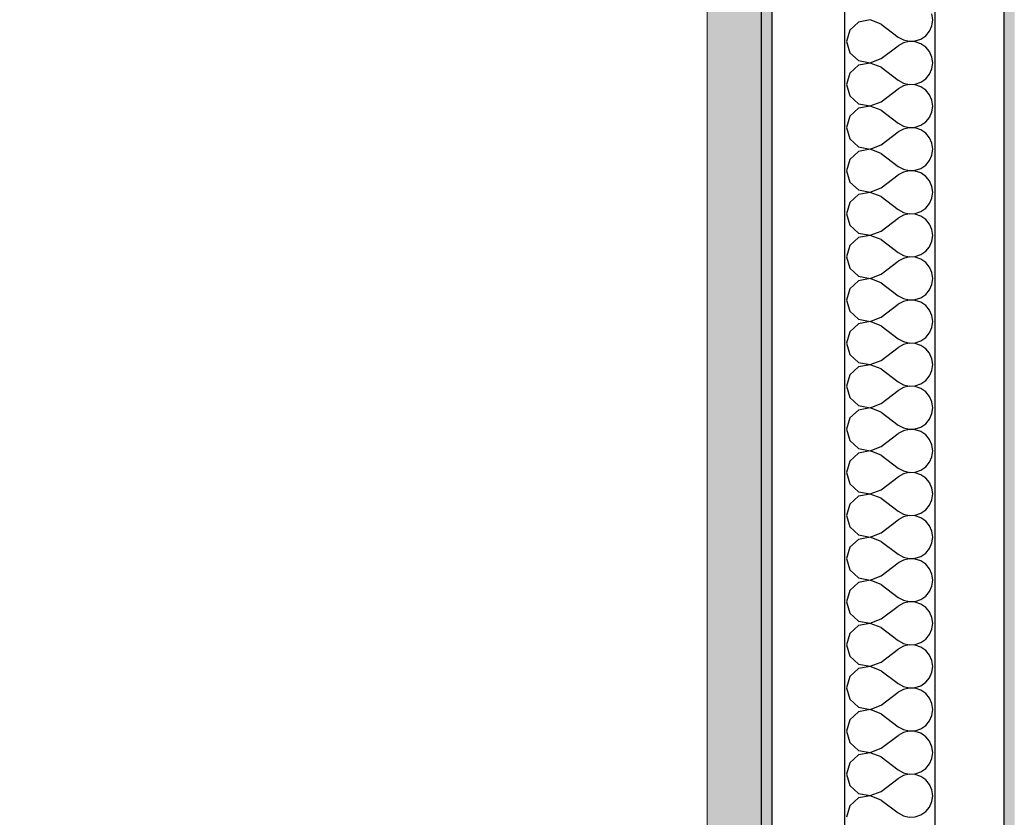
# Model space of a CAD drawing. Header units: millimetres. Extents: x -48147 to 1414029, y -496296 to 18123.
# Drawn here: x 1379327.9 to 1379601, y -475461.7 to -475241.5 of the extents above; entities that cross this region are included whole.
import ezdxf

# ---------------------------------------------------------------- set-up
doc = ezdxf.new("R2010")
doc.units = ezdxf.units.MM
doc.header["$MEASUREMENT"] = 0
doc.linetypes.add('Wipeout_Contour', pattern=[1000, 0, -1000])
doc.layers.add('New_A-25-M_Wall_Int', color=7, linetype='Continuous')
doc.layers.add('New_A-95-D_1_20', color=7, linetype='Continuous')
doc.layers.add('New_A-25-M_Wall_Int_Pen_No__1', color=7, linetype='Continuous', lineweight=13)
doc.layers.add('New_A-95-D_1_20_Pen_No__1', color=7, linetype='Continuous', lineweight=13)
doc.layers.add('New_A-25-M_Wall_Int_Pen_No__107', color=7, linetype='Continuous', lineweight=15, true_color=0xa6a6a6)
doc.styles.add('GENERATED_STYLE_1', font='')
doc.styles.get('GENERATED_STYLE_1').set_extended_font_data('Arial')
doc.dimstyles.new('GENERATED_STYLE__4', dxfattribs={"dimtxt": 125, "dimasz": 47.5, "dimexe": 0.18, "dimexo": 50, "dimgap": 0.09, "dimtad": 1, "dimdec": 0, "dimzin": 0, "dimdsep": 46, "dimtxsty": 'GENERATED_STYLE_1', "dimblk": 'ARROWHEAD_2', "dimblk1": 'ARROWHEAD_2', "dimblk2": 'ARROWHEAD_2', "dimcen": 0.09, "dimclrd": 7, "dimclre": 7, "dimclrt": 7, "dimadec": 0, "dimazin": 0, "dimtfac": 1, "dimtdec": 4, "dimtmove": 0, "dimatfit": 3, "dimfxl": 1, "dimtolj": 1, "dimtzin": 0, "dimarcsym": 0})

# ---------------------------------------------------------------- blocks, each defined once
blk = doc.blocks.new('*X200', base_point=(1372879, -490836.73))
at = {"layer": 'New_A-25-M_Wall_Int_Pen_No__107', "linetype": 'Continuous'}
for p, q in [((1379579.87, -475241.49), (1379579.64, -475239.87)), ((1379559.35, -475242.12), (1379556.95, -475244.32)), ((1379562.55, -475241.52), (1379559.35, -475242.12)), ((1379565.58, -475242.68), (1379562.55, -475241.52)), ((1379565.58, -475242.68), (1379570.35, -475246.26)), ((1379578.98, -475244.62), (1379579.64, -475243.12)), ((1379579.64, -475243.12), (1379579.87, -475241.49)), ((1379556.95, -475244.32), (1379556.06, -475247.45)), ((1379577.93, -475245.89), (1379578.98, -475244.62)), ((1379556.06, -475247.45), (1379556.95, -475250.58)), ((1379570.35, -475246.26), (1379571.78, -475247.05)), ((1379571.78, -475247.84), (1379570.35, -475248.64)), ((1379571.78, -475247.05), (1379573.38, -475247.42)), ((1379573.38, -475247.47), (1379571.78, -475247.84)), ((1379573.38, -475247.42), (1379575.02, -475247.34)), ((1379575.02, -475247.55), (1379573.38, -475247.47)), ((1379575.02, -475247.34), (1379576.58, -475246.82)), ((1379576.58, -475248.08), (1379575.02, -475247.55)), ((1379576.58, -475246.82), (1379577.93, -475245.89)), ((1379577.93, -475249.01), (1379576.58, -475248.08)), ((1379556.95, -475250.58), (1379559.35, -475252.77)), ((1379565.58, -475252.21), (1379570.35, -475248.64)), ((1379578.98, -475250.27), (1379577.93, -475249.01)), ((1379579.64, -475251.77), (1379578.98, -475250.27)), ((1379559.35, -475254.03), (1379556.95, -475256.22)), ((1379559.35, -475252.77), (1379562.55, -475253.38)), ((1379562.55, -475253.42), (1379559.35, -475254.03)), ((1379562.55, -475253.38), (1379565.58, -475252.21)), ((1379565.58, -475254.59), (1379562.55, -475253.42)), ((1379579.87, -475253.4), (1379579.64, -475251.77)), ((1379579.64, -475255.03), (1379579.87, -475253.4)), ((1379556.95, -475256.22), (1379556.06, -475259.35)), ((1379565.58, -475254.59), (1379570.35, -475258.16)), ((1379577.93, -475257.79), (1379578.98, -475256.53)), ((1379578.98, -475256.53), (1379579.64, -475255.03)), ((1379556.06, -475259.35), (1379556.95, -475262.48)), ((1379570.35, -475258.16), (1379571.78, -475258.96)), ((1379571.78, -475258.96), (1379573.38, -475259.33)), ((1379573.38, -475259.38), (1379571.78, -475259.75)), ((1379573.38, -475259.33), (1379575.02, -475259.25)), ((1379575.02, -475259.46), (1379573.38, -475259.38)), ((1379575.02, -475259.25), (1379576.58, -475258.72)), ((1379576.58, -475259.98), (1379575.02, -475259.46)), ((1379576.58, -475258.72), (1379577.93, -475257.79)), ((1379565.58, -475264.11), (1379570.35, -475260.54)), ((1379571.78, -475259.75), (1379570.35, -475260.54)), ((1379577.93, -475260.91), (1379576.58, -475259.98)), ((1379578.98, -475262.17), (1379577.93, -475260.91)), ((1379579.64, -475263.68), (1379578.98, -475262.17)), ((1379556.95, -475262.48), (1379559.35, -475264.68)), ((1379559.35, -475264.68), (1379562.55, -475265.28)), ((1379562.55, -475265.28), (1379565.58, -475264.11)), ((1379579.87, -475265.3), (1379579.64, -475263.68)), ((1379559.35, -475265.93), (1379556.95, -475268.13)), ((1379562.55, -475265.33), (1379559.35, -475265.93)), ((1379565.58, -475266.49), (1379562.55, -475265.33)), ((1379565.58, -475266.49), (1379570.35, -475270.07)), ((1379578.98, -475268.43), (1379579.64, -475266.93)), ((1379579.64, -475266.93), (1379579.87, -475265.3)), ((1379556.95, -475268.13), (1379556.06, -475271.26)), ((1379570.35, -475270.07), (1379571.78, -475270.86)), ((1379576.58, -475270.63), (1379577.93, -475269.7)), ((1379577.93, -475269.7), (1379578.98, -475268.43)), ((1379556.06, -475271.26), (1379556.95, -475274.39)), ((1379565.58, -475276.02), (1379570.35, -475272.45)), ((1379571.78, -475271.65), (1379570.35, -475272.45)), ((1379571.78, -475270.86), (1379573.38, -475271.23)), ((1379573.38, -475271.28), (1379571.78, -475271.65)), ((1379573.38, -475271.23), (1379575.02, -475271.15)), ((1379575.02, -475271.36), (1379573.38, -475271.28)), ((1379575.02, -475271.15), (1379576.58, -475270.63)), ((1379576.58, -475271.88), (1379575.02, -475271.36)), ((1379577.93, -475272.81), (1379576.58, -475271.88)), ((1379578.98, -475274.08), (1379577.93, -475272.81)), ((1379556.95, -475274.39), (1379559.35, -475276.58)), ((1379579.64, -475275.58), (1379578.98, -475274.08)), ((1379579.87, -475277.21), (1379579.64, -475275.58)), ((1379559.35, -475277.84), (1379556.95, -475280.03)), ((1379559.35, -475276.58), (1379562.55, -475277.18)), ((1379562.55, -475277.23), (1379559.35, -475277.84)), ((1379562.55, -475277.18), (1379565.58, -475276.02)), ((1379565.58, -475278.4), (1379562.55, -475277.23)), ((1379565.58, -475278.4), (1379570.35, -475281.97)), ((1379579.64, -475278.84), (1379579.87, -475277.21)), ((1379556.95, -475280.03), (1379556.06, -475283.16)), ((1379577.93, -475281.6), (1379578.98, -475280.34)), ((1379578.98, -475280.34), (1379579.64, -475278.84)), ((1379556.06, -475283.16), (1379556.95, -475286.29)), ((1379570.35, -475281.97), (1379571.78, -475282.77)), ((1379571.78, -475283.56), (1379570.35, -475284.35)), ((1379571.78, -475282.77), (1379573.38, -475283.14)), ((1379573.38, -475283.19), (1379571.78, -475283.56)), ((1379573.38, -475283.14), (1379575.02, -475283.06)), ((1379575.02, -475283.26), (1379573.38, -475283.19)), ((1379575.02, -475283.06), (1379576.58, -475282.53)), ((1379576.58, -475283.79), (1379575.02, -475283.26)), ((1379576.58, -475282.53), (1379577.93, -475281.6)), ((1379577.93, -475284.72), (1379576.58, -475283.79)), ((1379556.95, -475286.29), (1379559.35, -475288.48)), ((1379565.58, -475287.92), (1379570.35, -475284.35)), ((1379578.98, -475285.98), (1379577.93, -475284.72)), ((1379579.64, -475287.49), (1379578.98, -475285.98)), ((1379559.35, -475288.48), (1379562.55, -475289.09)), ((1379562.55, -475289.14), (1379559.35, -475289.74)), ((1379562.55, -475289.09), (1379565.58, -475287.92)), ((1379565.58, -475290.3), (1379562.55, -475289.14)), ((1379579.87, -475289.11), (1379579.64, -475287.49)), ((1379579.64, -475290.74), (1379579.87, -475289.11)), ((1379556.95, -475291.94), (1379556.06, -475295.07)), ((1379559.35, -475289.74), (1379556.95, -475291.94)), ((1379565.58, -475290.3), (1379570.35, -475293.88)), ((1379577.93, -475293.51), (1379578.98, -475292.24)), ((1379578.98, -475292.24), (1379579.64, -475290.74)), ((1379570.35, -475293.88), (1379571.78, -475294.67)), ((1379571.78, -475294.67), (1379573.38, -475295.04)), ((1379573.38, -475295.04), (1379575.02, -475294.96)), ((1379575.02, -475294.96), (1379576.58, -475294.44)), ((1379576.58, -475294.44), (1379577.93, -475293.51)), ((1379556.06, -475295.07), (1379556.95, -475298.2)), ((1379565.58, -475299.83), (1379570.35, -475296.26)), ((1379571.78, -475295.46), (1379570.35, -475296.26)), ((1379573.38, -475295.09), (1379571.78, -475295.46)), ((1379575.02, -475295.17), (1379573.38, -475295.09)), ((1379576.58, -475295.69), (1379575.02, -475295.17)), ((1379577.93, -475296.62), (1379576.58, -475295.69)), ((1379578.98, -475297.89), (1379577.93, -475296.62)), ((1379556.95, -475298.2), (1379559.35, -475300.39)), ((1379559.35, -475300.39), (1379562.55, -475300.99)), ((1379562.55, -475300.99), (1379565.58, -475299.83)), ((1379579.64, -475299.39), (1379578.98, -475297.89)), ((1379579.87, -475301.02), (1379579.64, -475299.39)), ((1379559.35, -475301.65), (1379556.95, -475303.84)), ((1379562.55, -475301.04), (1379559.35, -475301.65)), ((1379565.58, -475302.21), (1379562.55, -475301.04)), ((1379565.58, -475302.21), (1379570.35, -475305.78)), ((1379578.98, -475304.15), (1379579.64, -475302.64)), ((1379579.64, -475302.64), (1379579.87, -475301.02)), ((1379556.95, -475303.84), (1379556.06, -475306.97)), ((1379570.35, -475305.78), (1379571.78, -475306.57)), ((1379576.58, -475306.34), (1379577.93, -475305.41)), ((1379577.93, -475305.41), (1379578.98, -475304.15)), ((1379556.06, -475306.97), (1379556.95, -475310.1)), ((1379565.58, -475311.73), (1379570.35, -475308.16)), ((1379571.78, -475307.37), (1379570.35, -475308.16)), ((1379571.78, -475306.57), (1379573.38, -475306.95)), ((1379573.38, -475306.99), (1379571.78, -475307.37)), ((1379573.38, -475306.95), (1379575.02, -475306.87)), ((1379575.02, -475307.07), (1379573.38, -475306.99)), ((1379575.02, -475306.87), (1379576.58, -475306.34)), ((1379576.58, -475307.6), (1379575.02, -475307.07)), ((1379577.93, -475308.53), (1379576.58, -475307.6)), ((1379578.98, -475309.79), (1379577.93, -475308.53)), ((1379556.95, -475310.1), (1379559.35, -475312.29)), ((1379579.64, -475311.3), (1379578.98, -475309.79)), ((1379579.87, -475312.92), (1379579.64, -475311.3)), ((1379559.35, -475313.55), (1379556.95, -475315.75)), ((1379559.35, -475312.29), (1379562.55, -475312.9)), ((1379562.55, -475312.95), (1379559.35, -475313.55)), ((1379562.55, -475312.9), (1379565.58, -475311.73)), ((1379565.58, -475314.11), (1379562.55, -475312.95)), ((1379565.58, -475314.11), (1379570.35, -475317.68)), ((1379579.64, -475314.55), (1379579.87, -475312.92)), ((1379556.95, -475315.75), (1379556.06, -475318.88)), ((1379577.93, -475317.32), (1379578.98, -475316.05)), ((1379578.98, -475316.05), (1379579.64, -475314.55)), ((1379556.06, -475318.88), (1379556.95, -475322)), ((1379570.35, -475317.68), (1379571.78, -475318.48)), ((1379571.78, -475319.27), (1379570.35, -475320.07)), ((1379571.78, -475318.48), (1379573.38, -475318.85)), ((1379573.38, -475318.9), (1379571.78, -475319.27)), ((1379573.38, -475318.85), (1379575.02, -475318.77)), ((1379575.02, -475318.98), (1379573.38, -475318.9)), ((1379575.02, -475318.77), (1379576.58, -475318.25)), ((1379576.58, -475319.5), (1379575.02, -475318.98)), ((1379576.58, -475318.25), (1379577.93, -475317.32)), ((1379577.93, -475320.43), (1379576.58, -475319.5)), ((1379556.95, -475322), (1379559.35, -475324.2)), ((1379565.58, -475323.64), (1379570.35, -475320.07)), ((1379578.98, -475321.7), (1379577.93, -475320.43)), ((1379579.64, -475323.2), (1379578.98, -475321.7)), ((1379559.35, -475324.2), (1379562.55, -475324.8)), ((1379562.55, -475324.85), (1379559.35, -475325.46)), ((1379562.55, -475324.8), (1379565.58, -475323.64)), ((1379565.58, -475326.02), (1379562.55, -475324.85)), ((1379579.87, -475324.83), (1379579.64, -475323.2)), ((1379579.64, -475326.45), (1379579.87, -475324.83)), ((1379556.95, -475327.65), (1379556.06, -475330.78)), ((1379559.35, -475325.46), (1379556.95, -475327.65)), ((1379565.58, -475326.02), (1379570.35, -475329.59)), ((1379578.98, -475327.96), (1379579.64, -475326.45)), ((1379570.35, -475329.59), (1379571.78, -475330.38)), ((1379571.78, -475330.38), (1379573.38, -475330.76)), ((1379575.02, -475330.68), (1379576.58, -475330.15)), ((1379576.58, -475330.15), (1379577.93, -475329.22)), ((1379577.93, -475329.22), (1379578.98, -475327.96)), ((1379556.06, -475330.78), (1379556.95, -475333.91)), ((1379565.58, -475335.54), (1379570.35, -475331.97)), ((1379571.78, -475331.18), (1379570.35, -475331.97)), ((1379573.38, -475330.8), (1379571.78, -475331.18)), ((1379573.38, -475330.76), (1379575.02, -475330.68)), ((1379575.02, -475330.88), (1379573.38, -475330.8)), ((1379576.58, -475331.41), (1379575.02, -475330.88)), ((1379577.93, -475332.34), (1379576.58, -475331.41)), ((1379578.98, -475333.6), (1379577.93, -475332.34)), ((1379556.95, -475333.91), (1379559.35, -475336.1)), ((1379562.55, -475336.71), (1379565.58, -475335.54)), ((1379579.64, -475335.11), (1379578.98, -475333.6)), ((1379579.87, -475336.73), (1379579.64, -475335.11)), ((1379559.35, -475337.36), (1379556.95, -475339.56)), ((1379559.35, -475336.1), (1379562.55, -475336.71)), ((1379562.55, -475336.76), (1379559.35, -475337.36)), ((1379565.58, -475337.92), (1379562.55, -475336.76)), ((1379565.58, -475337.92), (1379570.35, -475341.49)), ((1379578.98, -475339.86), (1379579.64, -475338.36)), ((1379579.64, -475338.36), (1379579.87, -475336.73)), ((1379556.95, -475339.56), (1379556.06, -475342.68)), ((1379576.58, -475342.06), (1379577.93, -475341.13)), ((1379577.93, -475341.13), (1379578.98, -475339.86)), ((1379556.06, -475342.68), (1379556.95, -475345.81)), ((1379565.58, -475347.45), (1379570.35, -475343.88)), ((1379570.35, -475341.49), (1379571.78, -475342.29)), ((1379571.78, -475343.08), (1379570.35, -475343.88)), ((1379571.78, -475342.29), (1379573.38, -475342.66)), ((1379573.38, -475342.71), (1379571.78, -475343.08)), ((1379573.38, -475342.66), (1379575.02, -475342.58)), ((1379575.02, -475342.79), (1379573.38, -475342.71)), ((1379575.02, -475342.58), (1379576.58, -475342.06)), ((1379576.58, -475343.31), (1379575.02, -475342.79)), ((1379577.93, -475344.24), (1379576.58, -475343.31)), ((1379556.95, -475345.81), (1379559.35, -475348.01)), ((1379578.98, -475345.51), (1379577.93, -475344.24)), ((1379579.64, -475347.01), (1379578.98, -475345.51)), ((1379559.35, -475349.27), (1379556.95, -475351.46)), ((1379559.35, -475348.01), (1379562.55, -475348.61)), ((1379562.55, -475348.66), (1379559.35, -475349.27)), ((1379562.55, -475348.61), (1379565.58, -475347.45)), ((1379565.58, -475349.83), (1379562.55, -475348.66)), ((1379579.87, -475348.64), (1379579.64, -475347.01)), ((1379579.64, -475350.26), (1379579.87, -475348.64)), ((1379556.95, -475351.46), (1379556.06, -475354.59)), ((1379565.58, -475349.83), (1379570.35, -475353.4)), ((1379577.93, -475353.03), (1379578.98, -475351.77)), ((1379578.98, -475351.77), (1379579.64, -475350.26)), ((1379556.06, -475354.59), (1379556.95, -475357.72)), ((1379570.35, -475353.4), (1379571.78, -475354.19)), ((1379571.78, -475354.99), (1379570.35, -475355.78)), ((1379571.78, -475354.19), (1379573.38, -475354.57)), ((1379573.38, -475354.61), (1379571.78, -475354.99)), ((1379573.38, -475354.57), (1379575.02, -475354.49)), ((1379575.02, -475354.69), (1379573.38, -475354.61)), ((1379575.02, -475354.49), (1379576.58, -475353.96)), ((1379576.58, -475355.22), (1379575.02, -475354.69)), ((1379576.58, -475353.96), (1379577.93, -475353.03)), ((1379556.95, -475357.72), (1379559.35, -475359.91)), ((1379565.58, -475359.35), (1379570.35, -475355.78)), ((1379577.93, -475356.15), (1379576.58, -475355.22)), ((1379578.98, -475357.41), (1379577.93, -475356.15)), ((1379579.64, -475358.92), (1379578.98, -475357.41)), ((1379559.35, -475359.91), (1379562.55, -475360.52)), ((1379562.55, -475360.52), (1379565.58, -475359.35)), ((1379579.87, -475360.54), (1379579.64, -475358.92)), ((1379579.64, -475362.17), (1379579.87, -475360.54)), ((1379559.35, -475361.17), (1379556.95, -475363.36)), ((1379562.55, -475360.57), (1379559.35, -475361.17)), ((1379565.58, -475361.73), (1379562.55, -475360.57)), ((1379565.58, -475361.73), (1379570.35, -475365.3)), ((1379578.98, -475363.67), (1379579.64, -475362.17)), ((1379556.95, -475363.36), (1379556.06, -475366.49)), ((1379570.35, -475365.3), (1379571.78, -475366.1)), ((1379575.02, -475366.39), (1379576.58, -475365.87)), ((1379576.58, -475365.87), (1379577.93, -475364.94)), ((1379577.93, -475364.94), (1379578.98, -475363.67)), ((1379556.06, -475366.49), (1379556.95, -475369.62)), ((1379565.58, -475371.26), (1379570.35, -475367.68)), ((1379571.78, -475366.89), (1379570.35, -475367.68)), ((1379571.78, -475366.1), (1379573.38, -475366.47)), ((1379573.38, -475366.52), (1379571.78, -475366.89)), ((1379573.38, -475366.47), (1379575.02, -475366.39)), ((1379575.02, -475366.6), (1379573.38, -475366.52)), ((1379576.58, -475367.12), (1379575.02, -475366.6)), ((1379577.93, -475368.05), (1379576.58, -475367.12)), ((1379578.98, -475369.32), (1379577.93, -475368.05)), ((1379556.95, -475369.62), (1379559.35, -475371.82)), ((1379562.55, -475372.42), (1379565.58, -475371.26)), ((1379579.64, -475370.82), (1379578.98, -475369.32)), ((1379579.87, -475372.45), (1379579.64, -475370.82)), ((1379559.35, -475373.08), (1379556.95, -475375.27)), ((1379559.35, -475371.82), (1379562.55, -475372.42)), ((1379562.55, -475372.47), (1379559.35, -475373.08)), ((1379565.58, -475373.64), (1379562.55, -475372.47)), ((1379565.58, -475373.64), (1379570.35, -475377.21)), ((1379578.98, -475375.58), (1379579.64, -475374.07)), ((1379579.64, -475374.07), (1379579.87, -475372.45)), ((1379556.95, -475375.27), (1379556.06, -475378.4)), ((1379576.58, -475377.77), (1379577.93, -475376.84)), ((1379577.93, -475376.84), (1379578.98, -475375.58)), ((1379556.06, -475378.4), (1379556.95, -475381.53)), ((1379565.58, -475383.16), (1379570.35, -475379.59)), ((1379570.35, -475377.21), (1379571.78, -475378)), ((1379571.78, -475378.79), (1379570.35, -475379.59)), ((1379571.78, -475378), (1379573.38, -475378.38)), ((1379573.38, -475378.42), (1379571.78, -475378.79)), ((1379573.38, -475378.38), (1379575.02, -475378.3)), ((1379575.02, -475378.5), (1379573.38, -475378.42)), ((1379575.02, -475378.3), (1379576.58, -475377.77)), ((1379576.58, -475379.03), (1379575.02, -475378.5)), ((1379577.93, -475379.96), (1379576.58, -475379.03)), ((1379556.95, -475381.53), (1379559.35, -475383.72)), ((1379578.98, -475381.22), (1379577.93, -475379.96)), ((1379579.64, -475382.72), (1379578.98, -475381.22)), ((1379559.35, -475384.98), (1379556.95, -475387.17)), ((1379559.35, -475383.72), (1379562.55, -475384.33)), ((1379562.55, -475384.38), (1379559.35, -475384.98)), ((1379562.55, -475384.33), (1379565.58, -475383.16)), ((1379565.58, -475385.54), (1379562.55, -475384.38)), ((1379579.87, -475384.35), (1379579.64, -475382.72)), ((1379579.64, -475385.98), (1379579.87, -475384.35)), ((1379556.95, -475387.17), (1379556.06, -475390.3)), ((1379565.58, -475385.54), (1379570.35, -475389.11)), ((1379577.93, -475388.75), (1379578.98, -475387.48)), ((1379578.98, -475387.48), (1379579.64, -475385.98)), ((1379556.06, -475390.3), (1379556.95, -475393.43)), ((1379570.35, -475389.11), (1379571.78, -475389.91)), ((1379571.78, -475389.91), (1379573.38, -475390.28)), ((1379573.38, -475390.33), (1379571.78, -475390.7)), ((1379573.38, -475390.28), (1379575.02, -475390.2)), ((1379575.02, -475390.41), (1379573.38, -475390.33)), ((1379575.02, -475390.2), (1379576.58, -475389.68)), ((1379576.58, -475390.93), (1379575.02, -475390.41)), ((1379576.58, -475389.68), (1379577.93, -475388.75)), ((1379565.58, -475395.07), (1379570.35, -475391.49)), ((1379571.78, -475390.7), (1379570.35, -475391.49)), ((1379577.93, -475391.86), (1379576.58, -475390.93)), ((1379578.98, -475393.13), (1379577.93, -475391.86)), ((1379579.64, -475394.63), (1379578.98, -475393.13)), ((1379556.95, -475393.43), (1379559.35, -475395.63)), ((1379559.35, -475395.63), (1379562.55, -475396.23)), ((1379562.55, -475396.23), (1379565.58, -475395.07)), ((1379579.87, -475396.26), (1379579.64, -475394.63)), ((1379559.35, -475396.88), (1379556.95, -475399.08)), ((1379562.55, -475396.28), (1379559.35, -475396.88)), ((1379565.58, -475397.45), (1379562.55, -475396.28)), ((1379565.58, -475397.45), (1379570.35, -475401.02)), ((1379578.98, -475399.39), (1379579.64, -475397.88)), ((1379579.64, -475397.88), (1379579.87, -475396.26)), ((1379556.95, -475399.08), (1379556.06, -475402.21)), ((1379570.35, -475401.02), (1379571.78, -475401.81)), ((1379576.58, -475401.58), (1379577.93, -475400.65)), ((1379577.93, -475400.65), (1379578.98, -475399.39)), ((1379556.06, -475402.21), (1379556.95, -475405.34)), ((1379565.58, -475406.97), (1379570.35, -475403.4)), ((1379571.78, -475402.6), (1379570.35, -475403.4)), ((1379571.78, -475401.81), (1379573.38, -475402.18)), ((1379573.38, -475402.23), (1379571.78, -475402.6)), ((1379573.38, -475402.18), (1379575.02, -475402.1)), ((1379575.02, -475402.31), (1379573.38, -475402.23)), ((1379575.02, -475402.1), (1379576.58, -475401.58)), ((1379576.58, -475402.84), (1379575.02, -475402.31)), ((1379577.93, -475403.77), (1379576.58, -475402.84)), ((1379578.98, -475405.03), (1379577.93, -475403.77)), ((1379556.95, -475405.34), (1379559.35, -475407.53)), ((1379562.55, -475408.14), (1379565.58, -475406.97)), ((1379579.64, -475406.53), (1379578.98, -475405.03)), ((1379579.87, -475408.16), (1379579.64, -475406.53)), ((1379559.35, -475408.79), (1379556.95, -475410.98)), ((1379559.35, -475407.53), (1379562.55, -475408.14)), ((1379562.55, -475408.19), (1379559.35, -475408.79)), ((1379565.58, -475409.35), (1379562.55, -475408.19)), ((1379565.58, -475409.35), (1379570.35, -475412.92)), ((1379579.64, -475409.79), (1379579.87, -475408.16)), ((1379556.95, -475410.98), (1379556.06, -475414.11)), ((1379577.93, -475412.55), (1379578.98, -475411.29)), ((1379578.98, -475411.29), (1379579.64, -475409.79)), ((1379556.06, -475414.11), (1379556.95, -475417.24)), ((1379570.35, -475412.92), (1379571.78, -475413.72)), ((1379571.78, -475414.51), (1379570.35, -475415.3)), ((1379571.78, -475413.72), (1379573.38, -475414.09)), ((1379573.38, -475414.14), (1379571.78, -475414.51)), ((1379573.38, -475414.09), (1379575.02, -475414.01)), ((1379575.02, -475414.22), (1379573.38, -475414.14)), ((1379575.02, -475414.01), (1379576.58, -475413.48)), ((1379576.58, -475414.74), (1379575.02, -475414.22)), ((1379576.58, -475413.48), (1379577.93, -475412.55)), ((1379577.93, -475415.67), (1379576.58, -475414.74)), ((1379556.95, -475417.24), (1379559.35, -475419.44)), ((1379565.58, -475418.88), (1379570.35, -475415.3)), ((1379578.98, -475416.94), (1379577.93, -475415.67)), ((1379579.64, -475418.44), (1379578.98, -475416.94)), ((1379559.35, -475419.44), (1379562.55, -475420.04)), ((1379562.55, -475420.09), (1379559.35, -475420.69)), ((1379562.55, -475420.04), (1379565.58, -475418.88)), ((1379565.58, -475421.26), (1379562.55, -475420.09)), ((1379579.87, -475420.07), (1379579.64, -475418.44)), ((1379579.64, -475421.69), (1379579.87, -475420.07)), ((1379556.95, -475422.89), (1379556.06, -475426.02)), ((1379559.35, -475420.69), (1379556.95, -475422.89)), ((1379565.58, -475421.26), (1379570.35, -475424.83)), ((1379577.93, -475424.46), (1379578.98, -475423.2)), ((1379578.98, -475423.2), (1379579.64, -475421.69)), ((1379556.06, -475426.02), (1379556.95, -475429.15)), ((1379570.35, -475424.83), (1379571.78, -475425.62)), ((1379571.78, -475425.62), (1379573.38, -475425.99)), ((1379573.38, -475426.04), (1379571.78, -475426.41)), ((1379573.38, -475425.99), (1379575.02, -475425.91)), ((1379575.02, -475426.12), (1379573.38, -475426.04)), ((1379575.02, -475425.91), (1379576.58, -475425.39)), ((1379576.58, -475425.39), (1379577.93, -475424.46)), ((1379565.58, -475430.78), (1379570.35, -475427.21)), ((1379571.78, -475426.41), (1379570.35, -475427.21)), ((1379576.58, -475426.65), (1379575.02, -475426.12)), ((1379577.93, -475427.58), (1379576.58, -475426.65)), ((1379578.98, -475428.84), (1379577.93, -475427.58)), ((1379579.64, -475430.34), (1379578.98, -475428.84)), ((1379556.95, -475429.15), (1379559.35, -475431.34)), ((1379559.35, -475431.34), (1379562.55, -475431.95)), ((1379562.55, -475431.95), (1379565.58, -475430.78)), ((1379579.87, -475431.97), (1379579.64, -475430.34)), ((1379559.35, -475432.6), (1379556.95, -475434.79)), ((1379562.55, -475431.99), (1379559.35, -475432.6)), ((1379565.58, -475433.16), (1379562.55, -475431.99)), ((1379565.58, -475433.16), (1379570.35, -475436.73)), ((1379578.98, -475435.1), (1379579.64, -475433.6)), ((1379579.64, -475433.6), (1379579.87, -475431.97)), ((1379556.95, -475434.79), (1379556.06, -475437.92)), ((1379570.35, -475436.73), (1379571.78, -475437.53)), ((1379576.58, -475437.29), (1379577.93, -475436.36)), ((1379577.93, -475436.36), (1379578.98, -475435.1)), ((1379556.06, -475437.92), (1379556.95, -475441.05)), ((1379565.58, -475442.68), (1379570.35, -475439.11)), ((1379571.78, -475438.32), (1379570.35, -475439.11)), ((1379571.78, -475437.53), (1379573.38, -475437.9)), ((1379573.38, -475437.95), (1379571.78, -475438.32)), ((1379573.38, -475437.9), (1379575.02, -475437.82)), ((1379575.02, -475438.03), (1379573.38, -475437.95)), ((1379575.02, -475437.82), (1379576.58, -475437.29)), ((1379576.58, -475438.55), (1379575.02, -475438.03)), ((1379577.93, -475439.48), (1379576.58, -475438.55)), ((1379578.98, -475440.75), (1379577.93, -475439.48)), ((1379556.95, -475441.05), (1379559.35, -475443.25)), ((1379579.64, -475442.25), (1379578.98, -475440.75)), ((1379579.87, -475443.88), (1379579.64, -475442.25)), ((1379559.35, -475444.5), (1379556.95, -475446.7)), ((1379559.35, -475443.25), (1379562.55, -475443.85)), ((1379562.55, -475443.9), (1379559.35, -475444.5)), ((1379562.55, -475443.85), (1379565.58, -475442.68)), ((1379565.58, -475445.07), (1379562.55, -475443.9)), ((1379565.58, -475445.07), (1379570.35, -475448.64)), ((1379579.64, -475445.5), (1379579.87, -475443.88)), ((1379556.95, -475446.7), (1379556.06, -475449.83)), ((1379577.93, -475448.27), (1379578.98, -475447)), ((1379578.98, -475447), (1379579.64, -475445.5)), ((1379556.06, -475449.83), (1379556.95, -475452.96)), ((1379570.35, -475448.64), (1379571.78, -475449.43)), ((1379571.78, -475450.22), (1379570.35, -475451.02)), ((1379571.78, -475449.43), (1379573.38, -475449.8)), ((1379573.38, -475449.85), (1379571.78, -475450.22)), ((1379573.38, -475449.8), (1379575.02, -475449.72)), ((1379575.02, -475449.93), (1379573.38, -475449.85)), ((1379575.02, -475449.72), (1379576.58, -475449.2)), ((1379576.58, -475450.46), (1379575.02, -475449.93)), ((1379576.58, -475449.2), (1379577.93, -475448.27)), ((1379577.93, -475451.39), (1379576.58, -475450.46)), ((1379556.95, -475452.96), (1379559.35, -475455.15)), ((1379565.58, -475454.59), (1379570.35, -475451.02)), ((1379578.98, -475452.65), (1379577.93, -475451.39)), ((1379579.64, -475454.15), (1379578.98, -475452.65)), ((1379559.35, -475455.15), (1379562.55, -475455.76)), ((1379562.55, -475455.8), (1379559.35, -475456.41)), ((1379562.55, -475455.76), (1379565.58, -475454.59)), ((1379565.58, -475456.97), (1379562.55, -475455.8)), ((1379579.87, -475455.78), (1379579.64, -475454.15)), ((1379579.64, -475457.41), (1379579.87, -475455.78)), ((1379556.95, -475458.6), (1379556.06, -475461.73)), ((1379559.35, -475456.41), (1379556.95, -475458.6)), ((1379565.58, -475456.97), (1379570.35, -475460.54)), ((1379578.98, -475458.91), (1379579.64, -475457.41)), ((1379570.35, -475460.54), (1379571.78, -475461.34)), ((1379571.78, -475461.34), (1379573.38, -475461.71)), ((1379575.02, -475461.63), (1379576.58, -475461.1)), ((1379576.58, -475461.1), (1379577.93, -475460.17)), ((1379577.93, -475460.17), (1379578.98, -475458.91)), ((1379573.38, -475461.71), (1379575.02, -475461.63))]:
    blk.add_line(p, q, dxfattribs=at)
blk = doc.blocks.new('Section Elem_175_2', base_point=(1372879, -490836.73))
at = {"layer": 'New_A-25-M_Wall_Int_Pen_No__107', "linetype": 'Continuous'}
blk.add_hatch(color=256, dxfattribs=at).paths.add_polyline_path([(1379517.46, -474813.61), (1379517.46, -475661.73), (1379532.46, -475661.73), (1379532.46, -474813.61)])
at = {"layer": 'New_A-25-M_Wall_Int_Pen_No__107', "linetype": 'Continuous', "lineweight": 0, "true_color": 0x535353}
blk.add_hatch(color=251, dxfattribs=at).paths.add_polyline_path([(1379532.46, -475661.73), (1379532.46, -475686.73), (1379532.46, -476586.73), (1379535.46, -476586.73), (1379535.46, -474813.61), (1379532.46, -474813.61)])
at = {"layer": 'New_A-25-M_Wall_Int_Pen_No__1', "linetype": 'Continuous'}
for p, q in [((1379517.46, -474813.61), (1379517.46, -475661.73)), ((1379532.46, -474813.61), (1379532.46, -475661.73))]:
    blk.add_line(p, q, dxfattribs=at)
at = {"color": 254, "linetype": 'Wipeout_Contour', "lineweight": 0, "ltscale": 5837036.294986662}
blk.add_wipeout([(1379535.46, -476586.73), (1379555.46, -476586.73), (1379555.46, -474813.61), (1379535.46, -474813.61)], dxfattribs=at).dxf.layer = 'New_A-25-M_Wall_Int'
at = {"layer": 'New_A-25-M_Wall_Int_Pen_No__1', "linetype": 'Continuous'}
blk.add_line((1379535.46, -474813.61), (1379535.46, -476586.73), dxfattribs=at)
at = {"color": 254, "linetype": 'Wipeout_Contour', "lineweight": 0, "ltscale": 5837121.378725396}
blk.add_wipeout([(1379555.46, -476586.73), (1379580.46, -476586.73), (1379580.46, -474813.61), (1379555.46, -474813.61)], dxfattribs=at).dxf.layer = 'New_A-25-M_Wall_Int'
at = {"layer": 'New_A-25-M_Wall_Int_Pen_No__1', "linetype": 'Continuous'}
blk.add_line((1379555.46, -474813.61), (1379555.46, -476586.73), dxfattribs=at)
at = {"layer": 'New_A-25-M_Wall_Int'}
blk.add_blockref('*X200', (1372879, -490836.73), dxfattribs=at)
at = {"color": 254, "linetype": 'Wipeout_Contour', "lineweight": 0, "ltscale": 5837204.571837042}
blk.add_wipeout([(1379580.46, -476586.73), (1379599.46, -476586.73), (1379599.46, -474813.61), (1379580.46, -474813.61)], dxfattribs=at).dxf.layer = 'New_A-25-M_Wall_Int'
at = {"layer": 'New_A-25-M_Wall_Int_Pen_No__107', "linetype": 'Continuous', "lineweight": 0, "true_color": 0x535353}
blk.add_hatch(color=251, dxfattribs=at).paths.add_polyline_path([(1379599.46, -476586.73), (1379602.46, -476586.73), (1379602.46, -474813.61), (1379599.46, -474813.61)])
at = {"layer": 'New_A-25-M_Wall_Int_Pen_No__1', "linetype": 'Continuous'}
for p, q in [((1379580.46, -474813.61), (1379580.46, -476586.73)), ((1379599.46, -474813.61), (1379599.46, -476586.73))]:
    blk.add_line(p, q, dxfattribs=at)
blk = doc.blocks.new('Section Elem_267_2', base_point=(1372879, -490836.73))
at = {"color": 254, "linetype": 'Wipeout_Contour', "lineweight": 0, "ltscale": 24801462.45316929}
blk.add_wipeout([(1379517.46, -475003.15), (1377466.91, -475003.15), (1377466.91, -478686.73), (1377656.39, -478686.73), (1377656.39, -476228.73), (1379166.39, -476228.73), (1379166.39, -478686.73), (1379517.46, -478686.73), (1379517.46, -478611.73), (1379501.47, -478611.73), (1379501.47, -476577.73), (1379501.47, -476511.73), (1379517.46, -476511.73), (1379517.46, -475686.73), (1377473.06, -475686.73), (1377473.06, -475661.73), (1379517.46, -475661.73)], dxfattribs=at).dxf.layer = 'New_A-25-M_Wall_Int'
blk = doc.blocks.new('*D779', base_point=(1372879, -490836.73))
at = {"layer": 'New_A-95-D_1_20_Pen_No__1', "linetype": 'Continuous'}
for p, q in [((1367392.19, -475086.73), (1367392.19, -475056.17)), ((1367423.44, -475104.77), (1367360.94, -475068.69)), ((1367943.06, -475086.73), (1367345.32, -475086.73)), ((1367392.19, -478686.73), (1367392.19, -475086.73)), ((1367360.94, -478668.69), (1367423.44, -478704.77)), ((1367439.07, -478686.73), (1367345.32, -478686.73))]:
    blk.add_line(p, q, dxfattribs=at)
at = {"layer": 'New_A-95-D_1_20_Pen_No__1', "insert": (1367367.19, -477101.23), "char_height": 125, "attachment_point": 7, "rotation": 90, "style": 'GENERATED_STYLE_1'}
blk.add_mtext('\\A1;{\\fArial|b0|i0|c0|p34;3,600}', dxfattribs=at)
blk = doc.blocks.new('ARROWHEAD_2')
at = {"color": 0, "linetype": 'Continuous', "lineweight": 0}
for p, q in [((-0.3781, -0.655), (0.3781, 0.655)), ((0, 0), (-1, 0))]:
    blk.add_line(p, q, dxfattribs=at)

msp = doc.modelspace()

# ---------------------------------------------------------------- block references
at = {"layer": 'New_A-25-M_Wall_Int'}
msp.add_blockref('Section Elem_175_2', (1372879, -490836.73), dxfattribs=at)

# ---------------------------------------------------------------- next in the draw order: block references
msp.add_blockref('Section Elem_267_2', (1372879, -490836.73), dxfattribs=at)

# ---------------------------------------------------------------- next in the draw order: dimensions: what is measured, and where the dimension line sits
at = {"layer": 'New_A-95-D_1_20', "linetype": 'Continuous'}
dim = msp.add_linear_dim(base=(1367392.19, -475086.73), p1=(1383128.04, -478686.73), p2=(1367993.06, -475086.73), angle=90, dimstyle='GENERATED_STYLE__4', dxfattribs=at)
dim.commit()
dim.dimension.update_dxf_attribs({"geometry": '*D779', "text_midpoint": (1367304.69, -476864.08), "dimtype": 160, "text_rotation": 90})

doc.saveas('drawing.dxf')
